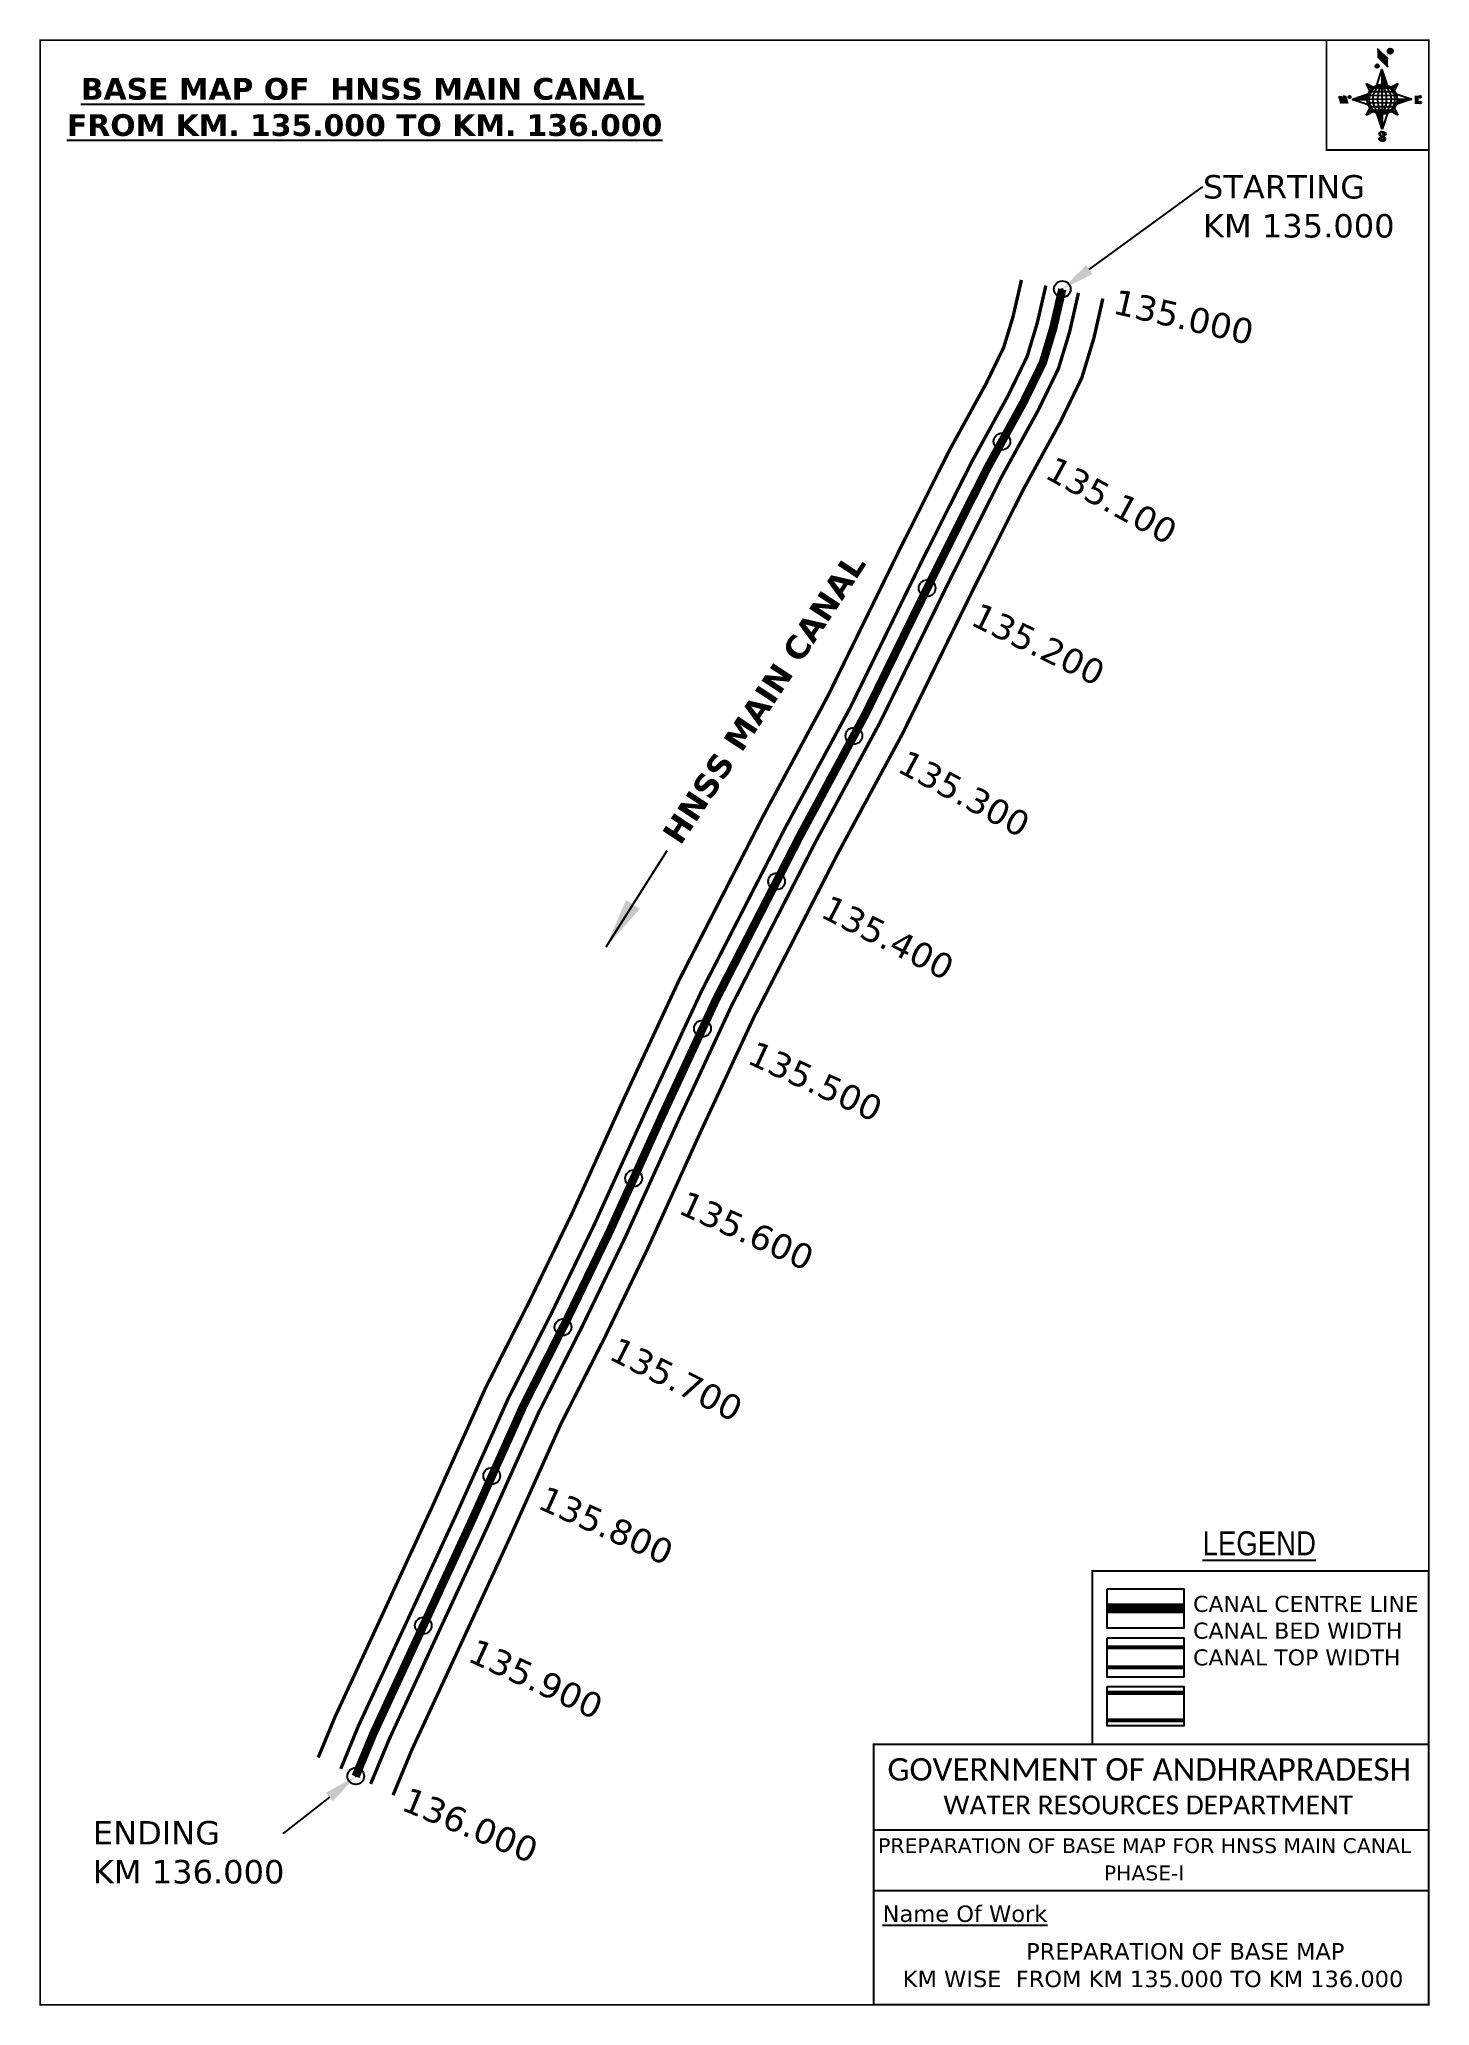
# Model space of a CAD drawing. Header units: inches. Extents: x 765367 to 766199, y 1689468 to 1690644.
import ezdxf
from ezdxf import colors
from ezdxf.entities.mleader import LeaderData, LeaderLine
from ezdxf.enums import TextEntityAlignment as Align
from ezdxf.math import Vec2, Vec3

# ---------------------------------------------------------------- set-up
doc = ezdxf.new("R2010")
doc.units = ezdxf.units.IN
doc.header["$MEASUREMENT"] = 0
doc.header["$PDMODE"] = 32
doc.header["$PDSIZE"] = 10
doc.linetypes.add('HIDDEN2', pattern=[0.1875, 0.125, -0.0625])
for name, color, linetype in [('AQUADUCT', 1, 'Continuous'), ('bord', 1, 'Continuous'), ('CANAL1', 1, 'Continuous'), ('CSMark', 72, 'Continuous'), ('DCBMS', 232, 'Continuous'), ('PAGE', 7, 'Continuous'), ('TEXT', 7, 'Continuous')]:
    doc.layers.add(name, color=color, linetype=linetype)
doc.styles.add('ARIALN', font='ARIALN_1.TTF')
doc.styles.get("Standard").update_dxf_attribs({"font": 'verdana_0.ttf'})
doc.dimstyles.get("Standard").update_dxf_attribs({"dimtxt": 0.18, "dimasz": 0.18, "dimexe": 0.18, "dimexo": 0.0625, "dimgap": 0.09, "dimtad": 0, "dimtih": 1, "dimtoh": 1, "dimdec": 4, "dimzin": 0, "dimdsep": 46, "dimtxsty": 'Standard', "dimcen": 0.09, "dimadec": 0, "dimazin": 0, "dimtfac": 1, "dimtdec": 4, "dimtofl": 0, "dimtmove": 0, "dimatfit": 3, "dimfxl": 0, "dimtolj": 1, "dimtzin": 0, "dimarcsym": 0})
pattern_1 = [(267.297113149, (-8720374.938, 50637915.138), (10.5367255337, -0.497431438), [])]
pattern_2 = [(357.297113149, (-8720374.938, 50637915.138), (0.497431438, 10.5367255337), [])]

# ---------------------------------------------------------------- blocks, each defined once
blk = doc.blocks.new('*X16')
at = {"color": 0, "linetype": 'Continuous'}
for p, q in [((6321.6, 240.5), (6322.3, 241.2)), ((6321.6, 240.3), (6322.3, 241)), ((6321.6, 240.1), (6322.3, 240.8)), ((6321.6, 239.9), (6322.4, 240.7)), ((6321.6, 239.8), (6322.4, 240.6)), ((6321.6, 239.6), (6322.5, 240.5)), ((6321.6, 239.4), (6322.5, 240.3)), ((6321.6, 239.2), (6322.6, 240.2)), ((6321.7, 239.1), (6322.6, 240.1)), ((6321.8, 240.8), (6322.4, 241.4)), ((6321.8, 239), (6322.7, 240)), ((6321.8, 239), (6322.8, 239.9)), ((6321.9, 238.9), (6322.9, 239.8)), ((6322, 238.8), (6323, 239.7)), ((6322.1, 241.3), (6322.4, 241.6)), ((6322.1, 238.7), (6323.1, 239.6)), ((6322.2, 238.6), (6323.1, 239.6)), ((6322.3, 238.5), (6323.2, 239.5)), ((6322.4, 238.5), (6323.3, 239.4)), ((6322.5, 238.4), (6323.4, 239.3)), ((6322.7, 238.4), (6323.6, 239.3)), ((6322.8, 238.3), (6323.7, 239.2)), ((6322.9, 238.3), (6323.8, 239.1)), ((6323.1, 238.2), (6323.9, 239.1)), ((6323.2, 238.2), (6324, 239)), ((6323.3, 238.2), (6324.2, 239)), ((6323.5, 238.1), (6324.3, 238.9)), ((6323.7, 238.1), (6324.4, 238.9)), ((6323.8, 238.1), (6324.6, 238.8)), ((6324.1, 238.2), (6324.7, 238.8)), ((6324.3, 238.3), (6324.9, 238.8)), ((6324.6, 238.3), (6325.1, 238.8)), ((6324.8, 238.4), (6325.2, 238.8)), ((6325.1, 238.5), (6325.4, 238.8)), ((6325.4, 238.6), (6325.6, 238.8))]:
    blk.add_line(p, q, dxfattribs=at)
blk = doc.blocks.new('*X15')
at = {"color": 0, "linetype": 'Continuous'}
for p, q in [((6324.4, 240.3), (6324.5, 240.4)), ((6324.6, 240.3), (6324.8, 240.5)), ((6324.7, 240.2), (6325, 240.5)), ((6324.8, 240.2), (6325.2, 240.6)), ((6325, 240.1), (6325.5, 240.6)), ((6325.1, 240.1), (6325.6, 240.6)), ((6325.2, 240), (6325.8, 240.6)), ((6325.3, 240), (6326, 240.6)), ((6325.4, 239.9), (6326.1, 240.6)), ((6325.5, 239.8), (6326.2, 240.5)), ((6325.6, 239.8), (6326.3, 240.5)), ((6325.7, 239.7), (6326.5, 240.4)), ((6325.9, 239.6), (6326.6, 240.3)), ((6326, 239.5), (6326.7, 240.3)), ((6326, 239.4), (6326.8, 240.2)), ((6326.1, 239.3), (6327, 240.2)), ((6326.2, 239.3), (6327.1, 240.1)), ((6326.3, 239.2), (6327.1, 240)), ((6326.4, 239.1), (6327.2, 239.9)), ((6326.5, 239), (6327.3, 239.8)), ((6326.5, 238.9), (6327.4, 239.7)), ((6326.6, 238.8), (6327.5, 239.6)), ((6326.7, 238.7), (6327.5, 239.5)), ((6326.8, 238.6), (6327.6, 239.4)), ((6326.8, 238.5), (6327.7, 239.3)), ((6326.8, 236.5), (6327.4, 237)), ((6326.9, 238.3), (6327.8, 239.2)), ((6326.9, 238.2), (6327.9, 239.1)), ((6326.9, 236.8), (6327.6, 237.4)), ((6327, 238.1), (6327.8, 239)), ((6327, 237.9), (6327.8, 238.8)), ((6327, 237.8), (6327.8, 238.6)), ((6327, 237.6), (6327.8, 238.4)), ((6327, 237.4), (6327.8, 238.2)), ((6327, 237.3), (6327.8, 238)), ((6327, 237.1), (6327.8, 237.9))]:
    blk.add_line(p, q, dxfattribs=at)
blk = doc.blocks.new('H')
at = {"layer": 'bord', "extrusion": (0.000427885, 0.004792, 0.999988)}
h = blk.add_hatch(dxfattribs=at)
h.set_pattern_fill('LINE', color=8, scale=84.387686, angle=-2.7029, style=0)
h.set_pattern_definition(pattern_2)
h.paths.add_polyline_path([(-492, 786, -0.090992), (-448, 775), (-486, 912)])
h = blk.add_hatch(dxfattribs=at)
h.set_pattern_fill('LINE', color=8, scale=84.387686, angle=-92.7029, style=0)
h.set_pattern_definition(pattern_1)
h.paths.add_polyline_path([(-625, 665, -0.090992), (-615, 710), (-751, 671)])
h = blk.add_hatch(dxfattribs=at)
h.set_pattern_fill('LINE', color=8, scale=84.387686, angle=-2.7029, style=0)
h.set_pattern_definition(pattern_2)
h.paths.add_polyline_path([(-504, 533, -0.090992), (-549, 543), (-510, 406)])
h = blk.add_hatch(dxfattribs=at)
h.set_pattern_fill('LINE', color=8, scale=84.387686, angle=-92.7029, style=0)
h.set_pattern_definition(pattern_1)
h.paths.add_polyline_path([(-246, 647), (-372, 653, -0.090992), (-382, 609)])
for p, q in [((-519, 1020, -1217), (-435, 927, -1216)), ((-516, 1087, -1217), (-432, 994, -1217)), ((-538, 774, -1216), (-487, 906, -1216)), ((-487, 906, -1216), (-493, 780, -1216)), ((-487, 906, -1216), (-448, 769, -1216)), ((-865, 701, -1215), (-847, 638, -1215)), ((-847, 700, -1215), (-829, 637, -1215)), ((-829, 699, -1215), (-811, 636, -1215)), ((-829, 699, -1215), (-811, 698, -1215)), ((-811, 698, -1215), (-794, 635, -1215)), ((-752, 665, -1215), (-615, 704, -1215)), ((-627, 794, -1216), (-567, 760, -1216)), ((-627, 794, -1216), (-584, 747, -1215)), ((-599, 731, -1215), (-627, 794, -1216)), ((-421, 753, -1216), (-359, 781, -1216)), ((-359, 781, -1216), (-405, 739, -1216)), ((-359, 781, -1216), (-392, 721, -1215)), ((-379, 693, -1215), (-246, 641, -1215)), ((-213, 669, -1215), (-217, 601, -1215)), ((-752, 665, -1215), (-625, 659, -1215)), ((-619, 614, -1215), (-752, 665, -1215)), ((-639, 526, -1214), (-606, 585, -1215)), ((-639, 526, -1214), (-593, 568, -1215)), ((-577, 553, -1215), (-639, 526, -1214)), ((-511, 400, -1214), (-549, 537, -1214)), ((-460, 533, -1215), (-511, 400, -1214)), ((-505, 527, -1214), (-511, 400, -1214)), ((-371, 513, -1214), (-431, 546, -1215)), ((-371, 513, -1214), (-414, 560, -1215)), ((-399, 576, -1215), (-371, 513, -1214)), ((-246, 641, -1215), (-383, 603, -1215)), ((-373, 647, -1215), (-246, 641, -1215)), ((-197, 600, -1215), (-194, 668, -1215))]:
    blk.add_line(p, q, dxfattribs=at)
at = {"layer": 'bord', "color": 8, "linetype": 'ByBlock', "extrusion": (0.000427885, 0.004792, 0.999988)}
for p, q in [((-375, 679, -1215), (-620, 691, -1215)), ((-386, 711, -1215), (-605, 722, -1215)), ((-411, 744, -1216), (-578, 752, -1216)), ((-493, 780, -1216), (-505, 527, -1214)), ((-373, 647, -1215), (-625, 659, -1215)), ((-378, 616, -1215), (-623, 628, -1215)), ((-392, 585, -1215), (-611, 595, -1215)), ((-420, 555, -1215), (-587, 562, -1215))]:
    blk.add_line(p, q, dxfattribs=at)
at = {"layer": 'bord', "extrusion": (0.000427885, 0.004792, 0.999988), "elevation": -1212}
for points, const_width in [([(-522, 960), (-516, 1093)], 1.61), ([(-434, 933), (-428, 1066)], 1.61), ([(-870, 707), (-846, 706)], 0.642), ([(-829, 643), (-821, 678)], 0.642), ([(-793, 641), (-782, 694)], 0.642), ([(-223, 676), (-174, 673)], 0.706), ([(-829, 643), (-855, 644)], 0.642), ([(-811, 642), (-784, 641)], 0.642), ([(-177, 605), (-226, 607)], 0.706), ([(-195, 645), (-185, 644)], 0.706)]:
    blk.add_lwpolyline(points, dxfattribs=dict(at, const_width=const_width))
for points, const_width in [([(-414, 1073, 1), (-398, 1058, 1)], 22.3), ([(-530, 950, 1), (-520, 939, 1)], 14.8), ([(-776, 697, 1), (-769, 690, 1)], 8.9), ([(-180, 618, 1), (-173, 611, 1)], 9.79), ([(-178, 667, 1), (-171, 660, 1)], 9.79), ([(-490, 362, 1), (-498, 369, 1)], 11.1), ([(-525, 322, 1), (-533, 329, 1)], 11.1)]:
    blk.add_lwpolyline(points, format="xyb", close=True, dxfattribs=dict(at, const_width=const_width))
for points in [[(-537, 317), (-531, 310), (-520, 307), (-505, 307), (-494, 310), (-486, 318), (-487, 326), (-491, 333), (-494, 336), (-503, 341), (-522, 347), (-530, 352), (-534, 355), (-537, 363), (-537, 373), (-530, 381), (-520, 384), (-504, 384), (-493, 380), (-487, 373)], [(-522, 348), (-526, 354), (-528, 361), (-528, 371), (-526, 375), (-521, 381), (-515, 384)], [(-505, 307), (-499, 312), (-497, 319), (-497, 327), (-501, 335), (-509, 343)]]:
    blk.add_lwpolyline(points, dxfattribs=at)
at = {"layer": 'bord', "extrusion": (0.000427885, 0.004792, 0.999988)}
for centre, radius in [((-406, 1065, -1212), 22.3), ((-525, 944, -1212), 14.8), ((-773, 694, -1212), 8.9), ((-498, 659, -1212), 127), ((-177, 615, -1212), 9.79), ((-174, 663, -1212), 9.79), ((-494, 365, -1212), 11.1), ((-529, 325, -1212), 11.1)]:
    blk.add_circle(centre, radius, dxfattribs=at)
at = {"layer": 'bord', "color": 8, "linetype": 'ByBlock', "extrusion": (0.000427885, 0.004792, 0.999988)}
for centre, radius, start, end in [((-482, 658, -1212), 128, 94.9254, 259.6691), ((-437, 656, -1212), 141, 113.2864, 241.308), ((-316, 651, -1212), 222, 142.5892, 212.0053), ((-560, 662, -1212), 141, 293.2864, 61.308), ((-681, 668, -1212), 222, 322.5892, 32.0053), ((-515, 660, -1212), 128, 274.9254, 79.6691)]:
    blk.add_arc(centre, radius, start, end, dxfattribs=at)
at = {"layer": 'bord', "extrusion": (0.000427885, 0.004792, 0.999988)}
for points in [[(-516, 1093, -1212), (-431, 1000, -1212), (-519, 1026, -1212), (-434, 933, -1212)], [(-864, 707, -1212), (-846, 706, -1212), (-846, 644, -1212), (-829, 643, -1212)], [(-829, 705, -1212), (-811, 704, -1212), (-811, 642, -1212), (-793, 641, -1212)], [(-193, 674, -1212), (-197, 606, -1212), (-213, 675, -1212), (-216, 607, -1212)]]:
    blk.add_solid(points, dxfattribs=at)
at = {"layer": 'bord', "extrusion": (0.000427885, 0.004792, 0.999988), "xscale": 7.977342409717546, "yscale": 7.977342408231451, "zscale": 7.977342408476333, "rotation": 138.0840426661453}
for name, p in [('*X15', (38301, -31929, -1212)), ('*X16', (38314, -31951, -1212))]:
    blk.add_blockref(name, p, dxfattribs=at)

msp = doc.modelspace()

# ---------------------------------------------------------------- linework, layer by layer
at = {"color": 3}
for p in [(765979, 1690494.7), (765942.9, 1690403.6), (765898.1, 1690315.8), (765854.3, 1690227.5), (765808, 1690140.4), (765763.7, 1690052.4), (765722.5, 1689962.8), (765680.2, 1689873.7), (765637.6, 1689784.8), (765596.6, 1689695.2), (765556.2, 1689605.2)]:
    msp.add_point(p, dxfattribs=at)
at = {"layer": 'CANAL1', "color": 200, "const_width": 2}
for points in [[(765954.6, 1690500.3), (765949.5, 1690478.2), (765944, 1690460), (765933.4, 1690438.2), (765911.5, 1690398.4), (765880.9, 1690337.4), (765838.9, 1690251.7), (765800.2, 1690179.9), (765749.5, 1690081), (765717.2, 1690011.6), (765685.7, 1689942), (765660.1, 1689889.2), (765633.9, 1689837.5), (765602.9, 1689768.5), (765573.7, 1689705.2), (765543.9, 1689640.9), (765533.7, 1689616.3)], [(766003.3, 1690489.1), (765997.9, 1690465.4), (765990.7, 1690441.7), (765977.8, 1690415.2), (765955.8, 1690375.1), (765925.7, 1690315.1), (765883.4, 1690228.8), (765844.4, 1690156.6), (765794.4, 1690059.1), (765762.6, 1689990.7), (765730.9, 1689920.8), (765704.9, 1689867), (765679, 1689816), (765648.4, 1689747.8), (765619.1, 1689684.2), (765589.7, 1689620.8), (765578.5, 1689593.8)]]:
    msp.add_lwpolyline(points, dxfattribs=at)
at = {"layer": 'CANAL1', "color": 5, "const_width": 2}
for points in [[(765969.2, 1690496.9), (765964, 1690474.4), (765958, 1690454.5), (765946.7, 1690431.3), (765924.8, 1690391.4), (765894.3, 1690330.7), (765852.3, 1690244.8), (765813.4, 1690172.9), (765762.9, 1690074.4), (765730.8, 1690005.3), (765699.2, 1689935.7), (765673.5, 1689882.5), (765647.4, 1689831), (765616.6, 1689762.3), (765587.3, 1689698.9), (765557.6, 1689634.8), (765547.2, 1689609.5)], [(765565.1, 1689600.5), (765576, 1689626.8), (765605.4, 1689690.5), (765634.8, 1689754), (765665.5, 1689822.4), (765691.4, 1689873.6), (765717.3, 1689927.2), (765749, 1689997), (765780.9, 1690065.7), (765831.1, 1690163.6), (765870, 1690235.7), (765912.2, 1690321.8), (765942.5, 1690382.1), (765964.5, 1690422.1), (765976.7, 1690447.2), (765983.4, 1690469.2), (765988.7, 1690492.5)]]:
    msp.add_lwpolyline(points, dxfattribs=at)
at = {"layer": 'CANAL1', "color": 1, "linetype": 'HIDDEN2', "ltscale": 100, "const_width": 5}
msp.add_lwpolyline([(765979, 1690494.7), (765973.7, 1690471.8), (765967.4, 1690450.8), (765955.6, 1690426.7), (765933.6, 1690386.7), (765903.3, 1690326.3), (765861.1, 1690240.3), (765822.3, 1690168.2), (765771.9, 1690070), (765739.9, 1690001.1), (765739.9, 1690001.1), (765708.3, 1689931.4), (765682.5, 1689878.1), (765656.5, 1689826.7), (765625.7, 1689758.1), (765596.4, 1689694.7), (765596.4, 1689694.7), (765566.8, 1689630.8), (765556.1, 1689605)], dxfattribs=at)
at = {"layer": 'CANAL1', "color": 1, "linetype": 'HIDDEN2', "ltscale": 100, "const_width": 6, "elevation": -0.4}
msp.add_lwpolyline([(766051.8, 1689705.5), (766005.8, 1689705.5)], dxfattribs=at)
at = {"layer": 'CANAL1', "color": 5, "const_width": 2.4, "elevation": -0.4}
for points in [[(766051.8, 1689682.2), (766005.8, 1689682.2)], [(766051.8, 1689670.2), (766005.8, 1689670.2)]]:
    msp.add_lwpolyline(points, dxfattribs=at)
at = {"layer": 'CANAL1', "color": 200, "const_width": 2.4, "elevation": -0.4}
for points in [[(766051.8, 1689655), (766005.8, 1689655)], [(766051.8, 1689638.5), (766005.8, 1689638.5)]]:
    msp.add_lwpolyline(points, dxfattribs=at)
at = {"layer": 'PAGE', "const_width": 1, "elevation": 0}
msp.add_lwpolyline([(765367.3, 1690643.7), (765367.3, 1689468.4), (766198.3, 1689468.4), (766198.3, 1690643.7), (765367.3, 1690643.7)], dxfattribs=at)
at = {"layer": 'PAGE', "elevation": 0}
for points, const_width in [([(766198.3, 1690643.7), (766137.2, 1690643.7), (766137.2, 1690578), (766198.3, 1690578)], 1), ([(766198.3, 1689624.1), (765997, 1689624.1), (765997, 1689727.9), (766198.3, 1689727.9)], 1.2), ([(765866.1, 1689624.1), (766198.3, 1689624.1), (766198.3, 1689468.4), (765866.1, 1689468.4)], 1.2)]:
    msp.add_lwpolyline(points, close=True, dxfattribs=dict(at, const_width=const_width))
at = {"layer": 'PAGE', "elevation": -0.4}
for points in [[(766005.8, 1689717.2), (766051.8, 1689717.2), (766051.8, 1689693.7), (766005.8, 1689693.7)], [(766005.8, 1689687.9), (766051.8, 1689687.9), (766051.8, 1689664.4), (766005.8, 1689664.4)], [(766005.8, 1689658.7), (766051.8, 1689658.7), (766051.8, 1689635.2), (766005.8, 1689635.2)]]:
    msp.add_lwpolyline(points, close=True, dxfattribs=at)
at = {"layer": 'PAGE', "elevation": 0}
for points in [[(765866.1, 1689573.1), (766198.3, 1689573.1)], [(765866.1, 1689536.7), (766198.3, 1689536.7)]]:
    msp.add_lwpolyline(points, dxfattribs=at)

# ---------------------------------------------------------------- block references
at = {"layer": 'AQUADUCT', "color": 1, "xscale": 0.0703495379661093, "yscale": 0.07034953800030053, "zscale": 0.07034953795990817, "rotation": 3.078330607406165}
msp.add_blockref('H', (766207.9, 1690564.3, 85.3), dxfattribs=at)

# ---------------------------------------------------------------- texts
at = {"layer": 'CANAL1', "insert": (765738.3, 1690168.4), "char_height": 14, "width": 205.129, "attachment_point": 1, "rotation": 56.5868}
msp.add_mtext('\\pi0.96322;{\\fVerdana|b1|i0|c0|p34;HNSS MAIN CANAL}', dxfattribs=at)
at = {"layer": 'CSMark', "color": 1}
for s, rotation, p in [('135.000', 347.0601, (766010.2, 1690487.7)), ('135.100', 331.2193, (765971.3, 1690388.9)), ('135.200', 333.9095, (765926.5, 1690301.1)), ('135.300', 331.6647, (765882.9, 1690213.2)), ('135.400', 332.8381, (765836.8, 1690126.3)), ('135.500', 335.0901, (765792.7, 1690038.8)), ('135.600', 335.596, (765751.4, 1689949.1)), ('135.700', 333.1616, (765710.1, 1689861.8)), ('135.800', 335.8138, (765667.2, 1689772.6)), ('135.900', 335.1756, (765625.4, 1689681.2)), ('136.000', 337.5279, (765585.4, 1689592.2))]:
    msp.add_text(s, height=15, rotation=rotation, dxfattribs=at).set_placement(p, align=Align.MIDDLE_LEFT)
at = {"layer": 'PAGE', "extrusion": (0.000201441, 0.004807, 0.999988), "style": 'ARIALN'}
msp.add_text('%%ULEGEND', height=14.4, rotation=359.9999, dxfattribs=at).set_placement((766096.9, 1689724.2, 8276.6), align=Align.MIDDLE)
at = {"layer": 'PAGE', "extrusion": (0.000201441, 0.004807, 0.999988)}
for s, height, p in [('PREPARATION OF BASE MAP FOR HNSS MAIN CANAL', 8.878, (765868.8, 1689538.9, 8275.7)), ('%%UName Of Work', 9.822, (765871.5, 1689497.7, 8274.3))]:
    msp.add_text(s, height=height, rotation=359.9999, dxfattribs=at).set_placement(p)
for s, height, p in [('PHASE-I', 8.88, (766028, 1689527, 8275.6)), ('PREPARATION OF BASE MAP', 9.822, (766052.6, 1689480.1, 8274.4)), ('KM WISE  FROM KM 135.000 TO KM 136.000', 9.822, (766033.3, 1689463.6, 8274.4))]:
    msp.add_text(s, height=height, rotation=359.9999, dxfattribs=at).set_placement(p, align=Align.MIDDLE_CENTER)
at = {"layer": 'PAGE', "extrusion": (0.000201441, 0.004807, 0.999988), "attachment_point": 1, "text_direction": (1, -1e-06, -0.000201)}
for s, insert, char_height, width in [('CANAL CENTRE LINE CANAL BED WIDTH {\\H2.3741x; }CANAL TOP WIDTH{\\H1.9188x; }', (766057.3, 1689713, -0.4), 9.6, 168.926), ('\\pi3.5885;{\\fCalibri|b0|i0|c0|p34;\\H1.3333x;GOVERNMENT OF ANDHRAPRADESH\\P\\pi37.073;\\H0.83998x;WATER RESOURCES DEPARTMENT}', (765870.8, 1689615.9, -1.4), 10.059, 321.276)]:
    msp.add_mtext(s, dxfattribs=dict(at, insert=insert, char_height=char_height, width=width))
at = {"layer": 'TEXT', "color": 1, "insert": (765369.9, 1690621.1, 0), "char_height": 13, "width": 379.826, "attachment_point": 1}
msp.add_mtext('\\pi21.755;{\\fVerdana|b1|i0|c0|p34;\\LBASE MAP OF  HNSS MAIN CANAL \\P\\pi13.452;FROM KM. 135.000 TO KM. 136.000}', dxfattribs=at)

# ---------------------------------------------------------------- leaders
at = {"layer": 'CANAL1'}
msp.add_leader([(765706, 1690101.3), (765742.5, 1690159)], dimstyle='Standard', override={"dimasz": 30, "dimgap": 0.09, "dimtad": 0}, dxfattribs=at)
at = {"layer": 'DCBMS', "color": 5}
ml = msp.add_multileader_mtext('Standard', dxfattribs=at)
ml.set_content('STARTING\\PKM 135.000', color=5)
ml.set_leader_properties()
ml.build(insert=Vec2(0, 0))
ml.multileader.update_dxf_attribs({"dogleg_length": 0.36, "arrow_head_size": 20})
ctx = ml.context
ctx.base_point, ctx.char_height, ctx.arrow_head_size, ctx.landing_gap_size, ctx.plane_origin = Vec3(766063.1, 1690555.8, 0), 14, 20, 0.09, Vec3(766210.1, 1690620.1, 0)
notes = []
notes.append((ctx, [(1, (1, 1, 0), (766062.7, 1690555.8, 0), (1, 0), 0.36, [(0, [(765979, 1690494.7, 0)], 0, [])])]))
ctx.mtext.insert, ctx.mtext.flow_direction = Vec3(766063.2, 1690563, 0), 5
ml = msp.add_multileader_mtext('Standard', dxfattribs=at)
ml.set_content('ENDING \\PKM 136.000', color=5)
ml.set_leader_properties()
ml.build(insert=Vec2(0, 0))
ml.multileader.update_dxf_attribs({"dogleg_length": 0.36, "arrow_head_size": 20})
ctx = ml.context
ctx.base_point, ctx.char_height, ctx.arrow_head_size, ctx.landing_gap_size, ctx.plane_origin = Vec3(765398.8, 1689571.1), 14, 20, 0.09, Vec3(765548.9, 1689492.8)
notes.append((ctx, [(0, (1, 1, 0), (765512.9, 1689571.1), (-1, 0), 0.36, [(0, [(765556.1, 1689605)], 0, [])])]))
ctx.mtext.insert, ctx.mtext.width, ctx.mtext.flow_direction = Vec3(765398.8, 1689578.3), 115.339, 5
for ctx, leaders in notes:
    for number, flags, end, landing, length, lines in leaders:
        leader = LeaderData()
        leader.index, (leader.has_last_leader_line, leader.has_dogleg_vector, leader.attachment_direction) = number, flags
        leader.last_leader_point, leader.dogleg_vector, leader.dogleg_length = Vec3(end), Vec3(landing), length
        for number, points, colour, breaks in lines:
            line = LeaderLine()
            line.index, line.vertices, line.color, line.breaks = number, Vec3.list(points), colors.encode_raw_color(colour), breaks
            leader.lines.append(line)
        ctx.leaders.append(leader)

doc.saveas('drawing.dxf')
